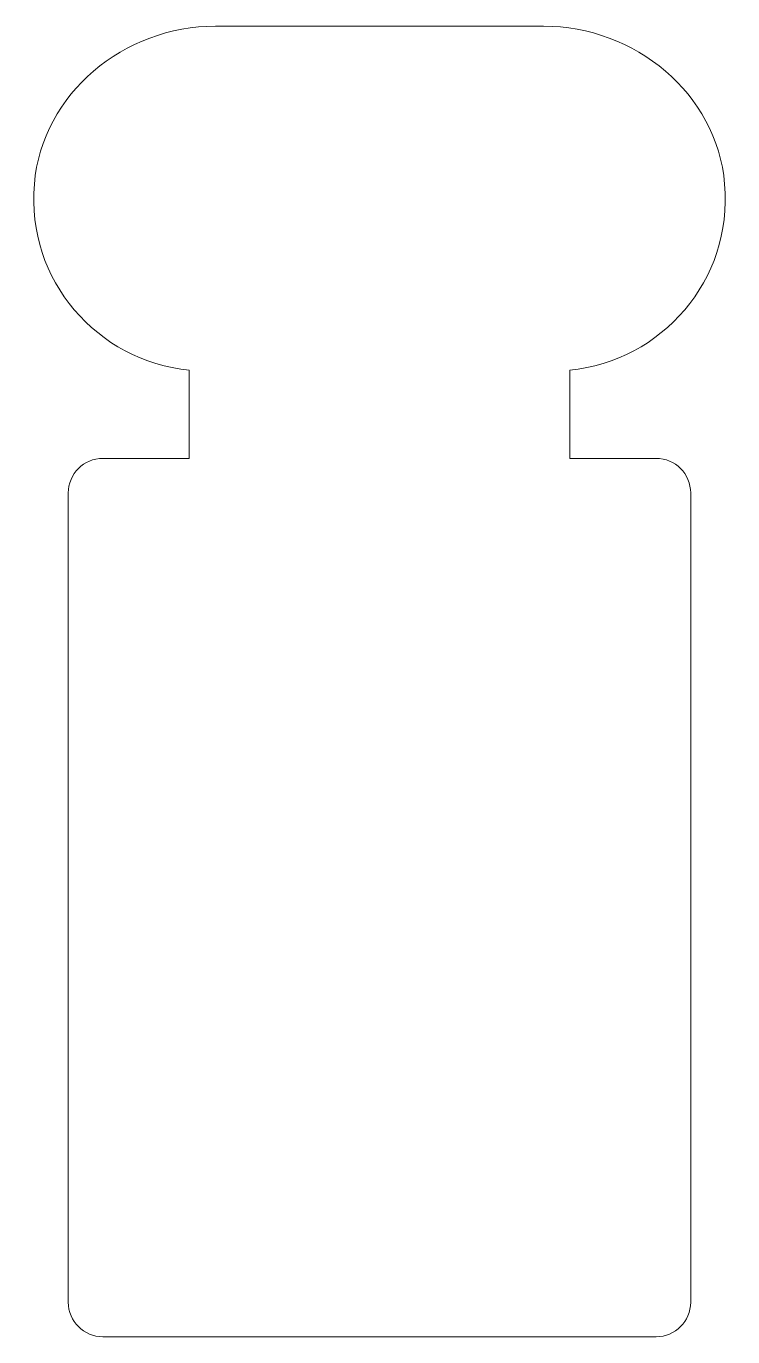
# Model space of a CAD drawing. Header units: millimetres. Extents: x 4.82 to 8.91, y -11.5 to -3.92.
import ezdxf

# ---------------------------------------------------------------- set-up
doc = ezdxf.new("R2010")
doc.units = ezdxf.units.MM
doc.header["$MEASUREMENT"] = 0
doc.layers.add('Layer 1', color=7, linetype='Continuous', lineweight=0)

msp = doc.modelspace()

# ---------------------------------------------------------------- linework, layer by layer
at = {"layer": 'Layer 1', "color": 18, "lineweight": 9, "true_color": 0x010101}
msp.add_open_spline([(7.9676, -5.9124), (8.5002, -5.8587), (8.911, -5.3928), (8.8639, -4.8356), (8.8194, -4.3095), (8.3448, -3.9225), (7.8168, -3.9225), (7.8168, -3.9225), (5.9184, -3.9225), (5.9184, -3.9225), (5.3904, -3.9225), (4.9158, -4.3095), (4.8713, -4.8356), (4.8242, -5.3928), (5.235, -5.8587), (5.7676, -5.9124), (5.7676, -5.9124), (5.7676, -6.4224), (5.7676, -6.4224), (5.7676, -6.4224), (5.2676, -6.4224), (5.2676, -6.4224), (5.1571, -6.4224), (5.0676, -6.5119), (5.0676, -6.6224), (5.0676, -6.6224), (5.0676, -11.3034), (5.0676, -11.3034), (5.0676, -11.4139), (5.1571, -11.5034), (5.2676, -11.5034), (5.2676, -11.5034), (8.4676, -11.5034), (8.4676, -11.5034), (8.5781, -11.5034), (8.6676, -11.4139), (8.6676, -11.3034), (8.6676, -11.3034), (8.6676, -6.6224), (8.6676, -6.6224), (8.6676, -6.5119), (8.5781, -6.4224), (8.4676, -6.4224), (8.4676, -6.4224), (7.9676, -6.4224), (7.9676, -6.4224), (7.9676, -6.4224), (7.9676, -5.9124), (7.9676, -5.9124)], degree=3, knots=[0, 0, 0, 0, 1, 1, 1, 2, 2, 2, 3, 3, 3, 4, 4, 4, 5, 5, 5, 6, 6, 6, 7, 7, 7, 8, 8, 8, 9, 9, 9, 10, 10, 10, 11, 11, 11, 12, 12, 12, 13, 13, 13, 14, 14, 14, 15, 15, 15, 16, 16, 16, 16], dxfattribs=at)

doc.saveas('drawing.dxf')
